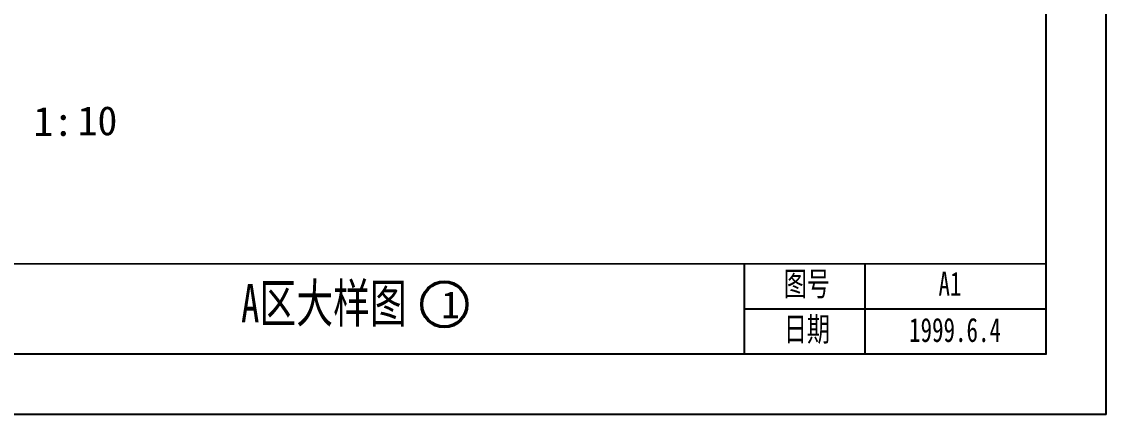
# Model space of a CAD drawing. Extents: x -43530 to -39330, y 16129 to 19047.
# Drawn here: x -41129 to -39330, y 16129 to 16781 of the extents above; entities that cross this region are included whole.
import ezdxf

# ---------------------------------------------------------------- set-up
doc = ezdxf.new("R2010")
doc.units = 0
doc.layers.add('TEXT', color=41, linetype='CONTINUOUS')
doc.layers.add('TK', color=1, linetype='CONTINUOUS')
doc.styles.add('STYLE1', font='SIMSUN.TTF', dxfattribs={"width": 0.7})

msp = doc.modelspace()

# ---------------------------------------------------------------- hatches: boundary and pattern name
at = {"layer": 'TK', "linetype": 'CONTINUOUS'}
h = msp.add_hatch(color=256, dxfattribs=at)
edge = h.paths.add_edge_path(flags=16)
edge.add_arc((-40427.9, 16311.7), 36.2, 0, 360)
edge = h.paths.add_edge_path()
edge.add_arc((-40427.9, 16311.7), 38.6, 0, 360)

# ---------------------------------------------------------------- linework, layer by layer
for p, q in [((-39330, 16129.1), (-39330, 19046.9)), ((-39430, 16229.1), (-39430, 18979.1)), ((-39930, 16229.1), (-39930, 16379.1)), ((-39730, 16229.1), (-39730, 16379.1)), ((-39930, 16304.1), (-39430, 16304.1)), ((-39430, 16229.1), (-43280, 16229.1)), ((-39330, 16129.1), (-43530, 16129.1))]:
    msp.add_line(p, q, dxfattribs=at)
at = {"layer": 'TK', "linetype": 'CONTINUOUS', "const_width": 2.5}
for points in [[(-43280, 18979.1), (-43280, 16229.1), (-39430, 16229.1), (-39430, 18979.1), (-43280, 18979.1)], [(-43280, 16379.1), (-39430, 16379.1)]]:
    msp.add_lwpolyline(points, dxfattribs=at)
at = {"layer": 'TK', "linetype": 'CONTINUOUS'}
for radius in [38.6, 36.2]:
    msp.add_circle((-40427.9, 16311.7), radius, dxfattribs=at)

# ---------------------------------------------------------------- texts
at = {"layer": 'TEXT', "linetype": 'CONTINUOUS'}
for s, p in [('10', (-41036.1, 16592.4)), ('1:', (-41109.3, 16591.4))]:
    msp.add_text(s, height=48.39, dxfattribs=at).set_placement(p)
at = {"layer": 'TK', "linetype": 'CONTINUOUS', "style": 'STYLE1', "width": 0.7}
for s, height, p in [('A区大样图', 64, (-40765.1, 16281.7)), ('图号', 40, (-39864.8, 16325.9)), ('日期', 40, (-39864.8, 16250.6))]:
    msp.add_text(s, height=height, dxfattribs=at).set_placement(p)
at = {"layer": 'TK', "linetype": 'CONTINUOUS', "width": 0.7}
for s, p in [('A1', (-39608.3, 16325.9)), ('1999.6.4', (-39657.1, 16249.3))]:
    msp.add_text(s, height=40, dxfattribs=at).set_placement(p)
at = {"layer": 'TK', "linetype": 'CONTINUOUS'}
msp.add_text('1', height=44.9, dxfattribs=at).set_placement((-40432.8, 16288.6))

doc.saveas('drawing.dxf')
